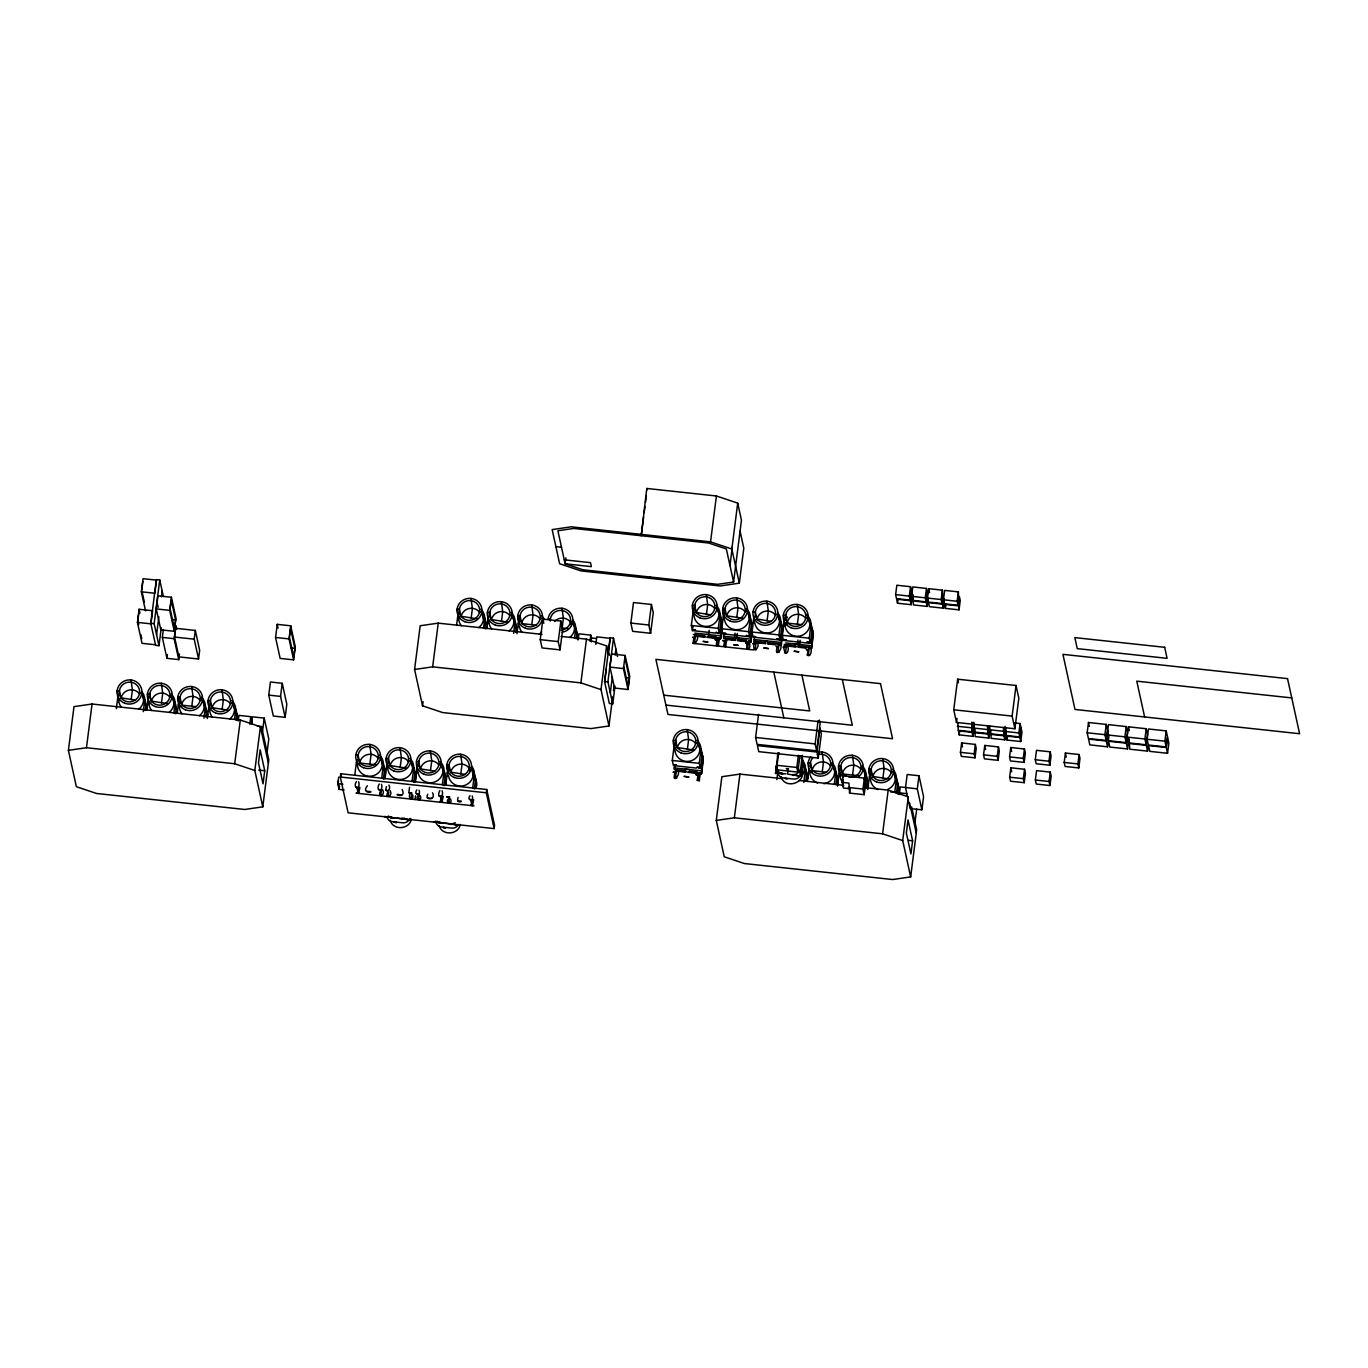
<?xml version="1.0" encoding="UTF-8"?>
<svg xmlns="http://www.w3.org/2000/svg" width="1368" height="1368" viewBox="0 0 1368 1368"><rect width="100%" height="100%" fill="white"/><g stroke="black" fill="none" stroke-linecap="round" stroke-linejoin="round"><path stroke-width="1.5" d="M135.5 700.159L121.171 697.868A10.192 9.884 -12.4 0 1 130.524 689.831L133.175 689.968A10.192 9.884 -12.4 0 1 139.639 694.106M167.717 703.648L151.489 701.134A10.192 9.884 -12.4 0 1 160.843 693.097L163.493 693.251A10.192 9.884 -12.4 0 1 169.957 697.389M181.636 707L181.807 704.417A10.192 9.884 -12.4 0 1 191.161 696.38L193.811 696.517A10.192 9.884 -12.4 0 1 200.275 700.655M228.371 710.197L212.125 707.701A10.192 9.884 -12.4 0 1 221.479 699.664L224.13 699.8A10.192 9.884 -12.4 0 1 230.611 703.939M359.681 764.9L359.852 762.318A10.192 9.884 -12.4 0 1 369.206 754.281L371.857 754.418A10.192 9.884 -12.4 0 1 378.32 758.556M406.416 768.098L390.171 765.584A10.192 9.884 -12.4 0 1 399.524 757.564L402.175 757.701A10.192 9.884 -12.4 0 1 408.656 761.839M434.836 771.176L420.506 768.867A10.192 9.884 -12.4 0 1 429.843 760.83L432.493 760.967A10.192 9.884 -12.4 0 1 438.974 765.122M477.398 618.815L461.17 616.318A10.192 9.884 -12.4 0 1 470.524 608.281L473.174 608.418A10.192 9.884 -12.4 0 1 479.638 612.556M465.154 774.442L450.824 772.15A10.192 9.884 -12.4 0 1 460.178 764.114L462.829 764.25A10.192 9.884 -12.4 0 1 469.292 768.389M507.716 622.098L491.488 619.584A10.192 9.884 -12.4 0 1 500.842 611.564L503.492 611.701A10.192 9.884 -12.4 0 1 509.956 615.839M550.261 621.021L550.449 618.439A10.192 9.884 -12.4 0 1 559.803 610.402L562.453 610.538A10.192 9.884 -12.4 0 1 570.593 619.516L570.422 622.098A10.192 9.884 -12.4 0 1 561.068 630.135M693.61 750.023L677.382 747.509A10.192 9.884 -12.4 0 1 686.736 739.472L689.386 739.626A10.192 9.884 -12.4 0 1 695.85 743.764M710.779 614.831L696.449 612.522A10.192 9.884 -12.4 0 1 705.785 604.485L708.453 604.639A10.192 9.884 -12.4 0 1 714.917 608.777M742.995 618.302L726.767 615.805A10.192 9.884 -12.4 0 1 736.121 607.768L738.771 607.905A10.192 9.884 -12.4 0 1 745.235 612.043M771.415 621.38L757.085 619.071A10.192 9.884 -12.4 0 1 766.439 611.051L769.09 611.188A10.192 9.884 -12.4 0 1 775.553 615.326M787.233 624.937L787.404 622.354A10.192 9.884 -12.4 0 1 796.757 614.317L799.408 614.454A10.192 9.884 -12.4 0 1 805.872 618.61M812.062 772.51L812.25 769.945A10.192 9.884 -12.4 0 1 821.604 761.908L824.254 762.044A10.192 9.884 -12.4 0 1 830.718 766.183M842.397 775.793L842.568 773.211A10.192 9.884 -12.4 0 1 851.922 765.174L854.572 765.328A10.192 9.884 -12.4 0 1 861.036 769.466M889.132 778.99L872.887 776.494A10.192 9.884 -12.4 0 1 882.24 768.457L884.891 768.594A10.192 9.884 -12.4 0 1 891.372 772.732M257.287 726.083L261.51 726.545L268.795 759.873L262.776 806.846L244.718 809.48L96.478 793.457L76.369 786.703L68.4 750.348L73.992 706.64L92.066 704.024L240.306 720.047L260.416 726.784L268.385 763.156M68.4 750.348L86.458 747.732L92.066 704.024M116.331 708.709L117.682 698.227A13.03 12.62 -12.4 0 1 118.537 695.029M137.433 622.389L139.108 609.273L152.583 610.726L150.907 623.842L137.433 622.389L142.016 643.319L155.49 644.773M141.349 591.797L143.024 578.681L156.516 580.135L154.823 593.25L141.349 591.797L145.521 610.829M138.955 612.009L137.826 620.747L138.698 624.714M141.759 590.155L142.87 581.417M131.003 679.964L132.405 689.934L131.157 699.698M161.27 627.809L158.979 645.696L155.61 645.32L150.788 623.295L156.38 579.587L159.748 579.946L163.373 596.482M158.979 645.696L154.156 623.654L159.748 579.946M156.243 608.914L157.918 595.798L171.393 597.252L175.976 618.182L174.3 631.298L160.826 629.844L156.243 608.914L169.718 610.367L174.3 631.298M143.281 711.616L144.632 701.151A13.03 12.62 -12.4 0 0 141.981 691.849M145.213 710.488L145.76 706.298A13.03 12.62 -12.4 0 0 144.067 698.347M146.923 709.889L148 701.51A13.03 12.62 -12.4 0 1 148.325 699.886M156.568 634.666L158.859 616.797M161.407 596.927L162.176 590.959M179.447 653.99L178.729 659.615L166.93 658.333L162.347 637.403L163.322 629.913M169.718 610.367L171.393 597.252M161.321 683.231L162.724 693.2L161.475 702.964M166.93 658.333L167.426 654.588M175.583 619.824L174.454 628.562L170.111 608.726L171.239 599.988L175.583 619.824L171.838 619.413M178.729 659.615L174.146 638.685L175.822 625.569L176.66 629.383M174.54 637.043L175.668 628.305L195.316 630.426L199.66 650.262L198.548 659L178.883 656.879L174.54 637.043L194.205 639.164L198.548 659M173.873 712.796L174.95 704.417A13.03 12.62 -12.4 0 0 171.171 693.918M175.549 713.754L176.079 709.564A13.03 12.62 -12.4 0 0 174.386 701.63M177.242 713.173L178.319 704.794A13.03 12.62 -12.4 0 1 178.644 703.152M194.205 639.164L195.316 630.426M191.64 686.514L193.042 696.483L191.794 706.247M203.935 718.166L205.268 707.701A13.03 12.62 -12.4 0 0 201.489 697.184M205.867 717.037L206.397 712.848A13.03 12.62 -12.4 0 0 204.704 704.913M207.303 718.542L208.637 708.06A13.03 12.62 -12.4 0 1 209.492 704.862M221.975 689.797L223.36 699.766L222.112 709.53M234.526 719.363L235.587 710.984A13.03 12.62 -12.4 0 0 231.825 700.467M236.185 720.32L236.715 716.131A13.03 12.62 -12.4 0 0 235.039 708.179M238.22 721.004L238.938 715.379L250.737 716.661L252.396 724.27M262.776 806.846L254.824 770.492L234.697 763.754L240.306 720.047M249.78 724.151L250.737 716.661M251.456 724.339L252.413 716.832L264.212 718.115L268.795 739.045L267.119 752.161M254.824 770.492L260.416 726.784M261.083 729.811L261.51 726.545M262.536 731.23L264.212 718.115M275.567 637.471L277.242 624.355L290.717 625.809L295.3 646.739L293.624 659.855L280.149 658.401L275.567 637.471L289.041 638.924L293.624 659.855M268.761 695.115L270.437 681.999L282.236 683.282L286.818 704.212L285.142 717.328L273.344 716.045L268.761 695.115L280.543 696.398L285.142 717.328M264.742 770.731L263.049 783.847L258.466 762.916L260.142 749.801L264.742 770.731L258.74 770.081M280.543 696.398L282.236 683.282M289.041 638.924L290.717 625.809M294.907 648.381L293.778 657.119L289.435 637.283L290.563 628.545L294.907 648.381L291.162 647.97M344.137 789.917L339.076 789.37L337.845 783.71L338.683 777.161M338.341 781.675L338.477 780.581M340.29 777.007L340.717 773.741L486.717 789.507L494.549 825.331L494.139 828.598L348.139 812.814L340.29 777.007L486.29 792.79L494.139 828.598M339.076 789.37L339.503 786.087M354.757 775.246L356.364 762.694A13.03 12.62 -12.4 0 1 357.219 759.479M358.655 781.778C361.015 790.003 352.123 789.011 356.398 781.538M359.887 787.37C357.219 801.665 358.57 786.344 355.714 787.045M356.911 792.705L357.988 792.551L358.69 786.976M369.685 744.414L371.087 754.384L369.839 764.148M366.658 791.337C379.124 791.303 359.75 795.372 367.376 785.762M381.467 784.24C383.844 792.465 374.935 791.491 379.227 784.001M381.706 778.17L383.314 765.601A13.03 12.62 -12.4 0 0 379.534 755.085M382.698 789.832C385.656 796.005 377.277 798.279 380.219 791.456M379.859 795.047L380.8 795.013L381.518 789.439M383.365 779.127L384.442 770.748A13.03 12.62 -12.4 0 0 382.749 762.814M384.767 778.871L385.314 774.698A13.03 12.62 -12.4 0 0 383.621 766.747M385.075 778.529L386.682 765.96A13.03 12.62 -12.4 0 1 387.537 762.763M388.974 785.044C391.932 791.217 383.553 793.491 386.494 786.668M390.205 790.653C393.163 796.809 384.784 799.083 387.708 792.26M387.264 795.902L388.307 795.817L388.786 792.106M400.02 747.697L401.405 757.65L400.157 767.414M612.693 696.842L608.965 725.981L590.89 728.597L442.651 712.574L422.541 705.82L414.572 669.465L420.181 625.757L438.239 623.141L542.019 634.359M401.474 795.099C389.23 792.14 406.997 800.827 402.192 789.524M408.947 792.722L411.05 793.149L408.827 792.841L409.545 787.267M412.024 781.436L413.632 768.884A13.03 12.62 -12.4 0 0 409.87 758.368M412.777 794.979C414.025 802.281 406.399 798.194 410.776 792.876M422.541 705.82L423.071 701.664M410.058 798.45L411.118 798.296L411.836 792.722M413.7 782.393L414.761 774.031A13.03 12.62 -12.4 0 0 413.837 767.551M415.085 782.154L415.633 777.964A13.03 12.62 -12.4 0 0 413.94 770.03M415.393 781.812L417.001 769.244A13.03 12.62 -12.4 0 1 417.873 766.046M415.051 799.528L415.53 795.8M419.053 790.191C421.652 795.868 412.931 794.825 416.812 789.952M414.572 669.465L432.647 666.849L438.239 623.141M420.284 795.783C422.866 801.46 414.162 800.434 418.044 795.543M417.685 799.134L418.625 799.1L419.343 793.525M430.339 750.964L431.741 760.933L430.493 770.697M432.51 792.807C436.7 800.16 423.994 800.913 427.774 794.175M456.604 625.056L457.681 616.694A13.03 12.62 -12.4 0 1 458.536 613.48M442.12 790.789C444.48 799.032 435.571 798.04 439.863 790.55M442.343 784.719L443.967 772.15A13.03 12.62 -12.4 0 0 440.188 761.634M443.335 796.398L441.847 802.144L440.376 801.716L441.094 796.142L439.162 796.125M440.376 801.716L441.436 801.562L442.155 795.988M444.019 785.677L445.079 777.298A13.03 12.62 -12.4 0 0 444.155 770.834M445.421 785.437L445.951 781.248A13.03 12.62 -12.4 0 0 444.258 773.313M445.711 785.078L447.336 772.527A13.03 12.62 -12.4 0 1 448.191 769.312M471.002 598.414L472.405 608.384L471.156 618.148M450.602 799.066C453.201 804.743 444.48 803.7 448.362 798.809M447.883 802.537L448.943 802.383L449.662 796.809M460.657 754.247L462.059 764.216L460.811 773.98M457.664 801.032C467.035 800.229 455.099 805.171 458.109 797.459M483.554 627.98L484.631 619.601A13.03 12.62 -12.4 0 0 480.852 609.085M485.23 628.938L484.631 619.601L483.502 619.482L481.827 611.77L479.501 611.513M486.923 628.339L488 619.961A13.03 12.62 -12.4 0 1 488.855 616.763M472.199 795.937C474.781 801.614 466.078 800.571 469.959 795.68M472.678 788.002L474.286 775.434A13.03 12.62 -12.4 0 0 471.635 766.131M473.67 799.664C471.002 813.96 472.353 798.621 469.498 799.339M470.729 804.931L471.772 804.846L472.473 799.271M474.337 788.96L475.414 780.581L474.286 775.434L473.157 775.314L471.464 767.602L469.156 767.345L469.994 771.21M475.739 788.703L476.269 784.531A13.03 12.62 -12.4 0 0 473.636 775.229M501.321 601.698L502.723 611.65L501.475 621.414M486.29 792.79L486.717 789.507M513.616 633.35L514.949 622.885A13.03 12.62 -12.4 0 0 511.17 612.368M515.548 632.204L516.078 628.032A13.03 12.62 -12.4 0 0 515.155 621.551M516.984 633.709L518.318 623.244A13.03 12.62 -12.4 0 1 519.926 618.541M531.656 604.964L533.041 614.933L531.793 624.697M540.257 639.66L542.891 619.123L560.863 621.072L562.676 629.331L560.042 649.868L542.07 647.936L540.257 639.66L558.229 641.609L560.042 649.868M565.89 557.836L565.138 563.804L582.888 569.755L717.636 584.324L733.59 582.016L741.456 520.199L737.711 503.116L716.422 495.986L646.79 488.461L641.216 535.726L643.627 516.95M561.974 608.247L563.377 618.216L562.128 627.98M558.229 641.609L560.863 621.072M574.526 637.813L575.603 629.434A13.03 12.62 -12.4 0 0 572.953 620.131M576.184 638.77L576.715 634.581A13.03 12.62 -12.4 0 0 575.039 626.647M578.219 639.454L578.938 633.829L590.737 635.111L591.574 638.924M608.965 725.981L600.997 689.609L580.887 682.871L586.479 639.164L561.068 636.411M590.121 641.336L590.737 635.111M595.815 644.362L596.773 636.872L610.248 638.326L608.572 651.442L609.41 655.238M600.997 689.609L606.605 645.918L586.479 639.164M615.019 686.001L612.727 703.887L609.359 703.511L604.536 681.486L610.128 637.779L613.497 638.138L617.515 656.503M604.656 682.034L606.332 668.918M612.727 703.887L607.905 681.845L613.497 638.138M609.974 667.105L611.65 653.99L625.125 655.443L629.725 676.373L628.032 689.489L614.557 688.036L609.974 667.105L623.449 668.559L628.032 689.489M610.316 692.858L612.351 676.972M615.138 655.118L615.908 649.15M613.497 690.601L614.027 686.428M623.449 668.559L625.125 655.443M644.157 512.778L644.961 506.519M645.491 502.347L646.294 496.088M630.853 623.073L633.487 602.536L651.442 604.468L653.254 612.727L650.621 633.281L632.649 631.332L630.853 623.073L648.808 625.005L650.621 633.281M624.971 658.179L629.314 678.015L628.203 686.753L623.859 666.917M648.808 625.005L651.442 604.468M696.398 768.081L673.415 765.601L672.286 760.454L673.894 747.886A13.03 12.62 -12.4 0 1 674.749 744.688M715.447 633.093L692.464 630.614L691.336 625.467L692.96 612.898A13.03 12.62 -12.4 0 1 693.815 609.701M674.817 765.345L674.27 769.534L685.847 770.8M692.464 630.614L693.012 626.424M675.518 770.355C684.308 770.577 670.611 787.25 675.159 772.321M674.475 777.828L675.501 777.742L676.459 770.321M694.585 635.368C703.34 635.59 689.677 652.262 694.226 637.334C690.874 636.428 693.679 638.548 694.346 637.403M693.508 642.909L694.568 642.755L695.525 635.333M710.539 541.865L571.277 526.817L552.159 529.587L559.632 563.753L580.938 570.884L720.184 585.949L739.318 583.161L731.846 549.013L710.539 541.865L716.422 495.986M687.215 729.606L688.617 739.575L687.369 749.339M706.281 594.618L707.683 604.588L706.435 614.352M709.24 630.374L708.692 634.598L694.841 633.11M698.501 772.783L700.416 773.108L699.219 780.769L697.27 780.359L698.21 772.937M698.107 767.465L700.365 768.508L699.236 763.361L700.844 750.793A13.03 12.62 -12.4 0 0 697.064 740.276M697.287 780.29L698.33 780.205L699.287 772.783M700.365 768.508L701.972 755.94L698.039 742.961L695.714 742.721M717.79 637.762L719.517 638.189L718.285 645.781L716.319 645.371L717.277 637.95M717.362 633.298L719.414 633.521L718.303 628.374L719.91 615.805A13.03 12.62 -12.4 0 0 716.131 605.289M716.353 645.303L717.396 645.217L718.337 637.796M688.053 772.373L701.528 773.826L702.844 759.89A13.03 12.62 -12.4 0 0 701.151 751.955M701.528 773.826L703.135 761.258A13.03 12.62 -12.4 0 0 701.442 753.323M719.414 633.521L721.039 620.952A13.03 12.62 -12.4 0 0 719.346 613.018M707.119 637.385L720.594 638.839L721.894 624.902A13.03 12.62 -12.4 0 0 720.201 616.968M731.846 549.013L737.711 503.116M720.594 638.839L723.279 616.181A13.03 12.62 -12.4 0 1 724.134 612.967M729.965 565.48L732.342 546.978M723.723 638.104L723.569 633.093L725.792 633.401L724.168 633.452M735.249 639.882L724.801 638.685L726.972 638.924L725.57 646.602L723.826 646.192L724.544 640.617L722.629 640.532L724.664 640.686M723.843 646.124L724.886 646.038L725.844 638.599M736.6 597.901L738.002 607.871L736.754 617.635M739.318 583.161L743.799 548.209L740.054 531.126M735.061 633.162L734.53 637.385L739.011 637.881M736.771 637.642L737.301 633.452M909.635 802.931L916.269 833.232L910.66 876.922L892.603 879.538L744.363 863.533L724.253 856.778L716.285 820.424L721.876 776.716L739.951 774.1L782.308 778.666M748.211 641.524C749.254 638.206 752.007 651.493 746.706 648.723C747.715 637.454 743.474 644.995 747.287 643.063M748.621 631.657L721.671 628.733L722.783 633.88L749.75 636.804L748.621 631.657L750.228 619.088A13.03 12.62 -12.4 0 0 746.449 608.572M746.654 648.654L747.715 648.5L748.655 641.062M749.75 636.804L751.357 624.236L747.407 611.257L745.098 611M737.438 640.669L750.912 642.122L752.212 628.186A13.03 12.62 -12.4 0 0 750.536 620.234M750.912 642.122L753.597 619.447A13.03 12.62 -12.4 0 1 754.452 616.25M754.281 642.481L754.52 636.924M754.144 649.458C751.357 635.145 763.173 644.02 755.324 649.868C752.845 649.578 755.546 648.808 756.401 649.714M755.204 649.304L756.162 641.883M716.285 820.424L734.342 817.808L739.951 774.1M766.918 601.185L768.32 611.137L767.072 620.901M819.364 720.03L820.116 723.484L816.628 750.793L757.102 744.363L755.598 737.472L758.556 714.352M778.033 644.379C786.908 644.773 772.988 661.308 777.383 646.277C773.638 645.645 778.341 647.577 777.622 646.346M778.939 634.923L751.99 632.016L753.118 637.163L780.068 640.07L778.939 634.923L780.547 622.372A13.03 12.62 -12.4 0 0 777.896 613.069M776.99 651.869L778.033 651.784L778.99 644.345M780.068 640.07L781.675 627.519A13.03 12.62 -12.4 0 0 780.752 621.038M781.726 637.745L781.231 645.405L782.53 631.452A13.03 12.62 -12.4 0 0 780.854 623.517M810.301 622.85A13.03 12.62 -12.4 0 1 811.994 630.785L810.386 643.353L783.436 640.446L782.308 635.299L783.915 622.731A13.03 12.62 -12.4 0 1 785.523 618.028M784.48 645.217C789.336 644.054 789.421 653.271 785.369 653.1C779.948 640.857 789.969 646.602 795.902 646.448M784.462 652.741L785.54 652.587L786.48 645.166M776.477 766.473L776.323 765.772A7.25 7.028 -12.4 0 0 776.836 769.38L778.426 771.62A7.25 7.028 -12.4 0 0 782.616 773.553L775.571 773.45L777.999 752.656M775.571 773.45L776.255 768.217M797.236 604.451L798.638 614.42L797.39 624.184M777.674 773.005L777.058 765.328L778.614 753.084M776.836 779.606L777.64 773.313M797.407 644.191L797.954 640.002M800.194 640.207L799.664 644.431L795.167 643.952M787.951 771.022L787.558 774.083L799.835 776.084L792.5 774.613A7.25 7.028 -12.4 0 0 797.065 773.638L799.168 771.791A7.25 7.028 -12.4 0 0 800.588 768.406L800.725 769.09A7.25 7.028 -12.4 0 1 799.835 771.706M808.266 647.714C813.002 645.987 811.429 658.162 807.291 655.204C809.189 645.371 803.597 650.963 807.941 649.629M810.386 643.353L809.257 638.206L810.865 625.638A13.03 12.62 -12.4 0 0 808.231 616.352M807.411 655.084L808.351 655.05L809.309 647.628M812.233 629.639A13.03 12.62 -12.4 0 1 813.156 636.103L811.549 648.671L812.866 634.735A13.03 12.62 -12.4 0 0 811.942 628.271M778.067 769.945L797.835 772.082L796.826 767.465L798.382 755.221M797.835 772.082L799.921 755.769M801.152 758.146L801.306 758.026A7.25 7.028 -12.4 0 1 802.777 763.19L801.545 772.8A7.25 7.028 -12.4 0 1 800.143 776.203L798.023 778.05A7.25 7.028 -12.4 0 1 793.457 779.025L783.573 777.947A7.25 7.028 -12.4 0 1 779.384 776.032L777.811 773.792A7.25 7.028 -12.4 0 1 777.298 772.014M799.835 776.084L802.264 755.29M803.785 782.513L805.393 769.945A13.03 12.62 -12.4 0 0 802.742 760.659M805.718 781.367L806.521 775.092A13.03 12.62 -12.4 0 0 804.829 767.157M807.411 780.786L808.762 770.304A13.03 12.62 -12.4 0 1 809.087 768.679M816.628 750.793L815.123 743.901L818.081 720.799M816.952 752.024L820.03 727.981L821.347 734.035L818.269 758.077L758.761 751.648L757.427 745.594L816.952 752.024L818.269 758.077M822.082 752.041L823.485 762.01L822.236 771.774M834.377 783.693L835.711 773.228A13.03 12.62 -12.4 0 0 831.932 762.711M836.036 784.651L836.84 778.375A13.03 12.62 -12.4 0 0 835.147 770.441M837.472 786.155L839.08 773.587A13.03 12.62 -12.4 0 1 839.405 771.962M842.175 782.376L843.013 775.81L864.354 778.118L865.585 783.761L864.2 794.688L849.596 793.115L848.912 783.094L842.175 782.376L843.423 788.019L850.161 788.755L849.596 793.115M852.401 755.307L853.803 765.276L852.555 775.04M864.2 794.688L862.951 789.045L864.354 778.118M864.422 789.062L866.029 776.494A13.03 12.62 -12.4 0 0 862.25 765.995M866.354 787.934L867.158 781.641A13.03 12.62 -12.4 0 0 865.465 773.707M867.791 789.439L869.398 776.87A13.03 12.62 -12.4 0 1 870.253 773.655M895.63 594.618L896.827 585.23L910.524 586.701L911.413 590.719L910.199 600.125L896.502 598.637L895.63 594.618L909.327 596.106L910.199 600.125M912.165 597.183L911.208 604.69L897.511 603.22L897.989 599.458M882.736 758.59L884.121 768.559L882.873 778.324M909.327 596.106L910.524 586.701M911.208 604.69L910.318 600.672L911.533 591.284L912.405 595.302M911.567 596.345L912.764 586.94L926.478 588.428L927.35 592.447L926.153 601.852L912.456 600.364L911.567 596.345L925.264 597.816L926.153 601.852M910.66 876.922L902.709 840.568L882.582 833.813L888.191 790.123L864.884 787.592M912.456 600.364L913.174 594.721M928.12 598.893L927.145 606.417L913.448 604.93L913.055 597.149M894.74 792.346L896.348 779.777A13.03 12.62 -12.4 0 0 892.586 769.261M896.416 793.303L897.476 784.924A13.03 12.62 -12.4 0 0 895.801 776.99M897.801 793.064L898.349 788.874A13.03 12.62 -12.4 0 0 896.656 780.923M898.109 794.432L898.639 790.242A13.03 12.62 -12.4 0 0 898.28 785.335M899.34 794.398L900.298 786.908L917.295 788.857L921.878 809.805L910.096 808.522L905.513 787.592L907.189 774.476L918.988 775.759L923.571 796.689L921.878 809.805M925.264 597.816L926.478 588.428M927.145 606.417L926.273 602.399L927.47 592.994M942.415 590.155L941.218 599.543L942.09 603.562L928.393 602.091L927.521 598.072L928.718 588.668L942.415 590.155L943.099 608.144L929.402 606.657L928.513 602.638L942.21 604.126M902.709 840.568L908.301 796.86L888.191 790.123M917.295 788.857L918.988 775.759M912.61 840.807L910.934 853.923L906.351 832.992L908.027 819.877L912.61 840.807L908.626 840.38M915.004 822.236L916.68 809.121M958.37 591.882L957.155 601.27L958.045 605.289L944.347 603.818L943.458 599.783L944.672 590.395L958.37 591.882L959.053 609.871L945.339 608.384L944.467 604.365L958.164 605.836M943.099 608.144L944.296 598.739M916.201 832.941L916.628 829.675L911.669 807M945.339 608.384L945.818 604.622M959.053 609.871L960.25 600.466L959.361 596.448M953.735 709.787L957.651 679.195L1016.048 685.505L1018.818 698.176L1014.902 728.768L956.506 722.458L953.735 709.787L1012.132 716.097L1014.902 728.768M956.506 722.458L957.036 718.388M971.776 722.133L971.93 731.794L958.233 730.307L957.822 722.526M973.246 722.937L974.136 726.972L972.922 736.36L959.225 734.872L959.703 731.128M960.439 752.332L961.636 742.927L975.333 744.414L976.222 748.433L975.008 757.838L961.311 756.35L960.439 752.332L974.136 753.819L975.008 757.838M972.922 736.36L972.05 732.342L973.127 722.389M987.474 725.724L987.867 733.505L974.17 732.034L974.016 722.372M974.17 732.034L974.649 728.272M989.834 730.563L988.876 738.087L975.179 736.6L974.768 728.819M974.136 753.819L975.333 744.414M983.541 754.828L984.755 745.44L998.452 746.911L999.324 750.929L998.127 760.334L984.43 758.847L983.541 754.828L997.238 756.316L998.127 760.334M988.876 738.087L987.987 734.069L988.842 725.998M1004.779 727.725L1003.821 735.232L990.124 733.761L989.714 725.981M1006.027 730.409L1004.813 739.814L991.116 738.327L990.723 730.546M997.238 756.316L998.452 746.911M1003.821 735.232L1003.428 727.451M1004.813 739.814L1003.941 735.779L1005.138 726.391M1014.218 722.903L1020.083 723.535L1020.973 727.571L1019.759 736.959L1006.061 735.471L1005.668 727.691M1020.767 741.524L1019.895 737.506L1021.092 728.118L1021.964 732.136L1020.767 741.524L1007.07 740.054L1007.549 736.292M1012.132 716.097L1016.048 685.505M1009.567 756.914L1010.764 747.509L1024.461 748.997L1025.35 753.016L1024.153 762.404L1010.439 760.933L1009.567 756.914L1023.264 758.385L1024.153 762.404M1009.635 777.195L1010.849 767.79L1024.546 769.278L1025.419 773.296L1024.222 782.684L1010.525 781.214L1009.635 777.195L1023.332 778.666L1024.222 782.684M1019.759 736.959L1018.886 732.94L1020.083 723.535M1023.264 758.385L1024.461 748.997M1023.332 778.666L1024.546 769.278M1035.285 759.736L1036.499 750.348L1050.197 751.819L1051.069 755.854L1049.872 765.242L1036.175 763.754L1035.285 759.736L1048.982 761.224L1049.872 765.242M1035.371 780.016L1036.568 770.629L1050.265 772.099L1051.154 776.135L1049.94 785.523L1036.243 784.035L1035.371 780.016L1049.068 781.504L1049.94 785.523M1048.982 761.224L1050.197 751.819M1049.068 781.504L1050.265 772.099M1064.201 762.438L1065.415 753.05L1079.113 754.52L1079.985 758.539L1078.788 767.944L1065.091 766.456L1064.201 762.438L1077.899 763.925L1078.788 767.944M1077.899 763.925L1079.113 754.52M1106.233 724.407L1104.917 734.684L1106.182 740.464L1088.432 738.549L1087.167 732.769L1088.483 722.492L1106.233 724.407L1107.499 730.204L1106.302 741.011L1107.567 746.808L1089.834 744.876L1088.569 739.096L1106.302 741.011M1107.157 734.924L1108.473 724.647L1126.223 726.579L1127.488 732.359L1126.172 742.619L1108.422 740.704L1107.157 734.924L1124.906 736.839L1126.172 742.619M1107.567 746.808L1108.884 736.531L1107.618 730.751M1124.906 736.839L1126.223 726.579M1126.292 743.183L1108.542 741.268L1109.824 747.048L1127.557 748.963L1126.292 743.183L1128.463 726.818L1146.213 728.734L1147.478 734.513L1146.281 745.338L1147.547 751.117L1129.814 749.202L1129.062 739.318M1127.557 748.963L1128.874 738.686M1144.896 739.011L1127.146 737.078L1128.412 742.875L1146.162 744.79L1144.896 739.011L1146.213 728.734M1147.136 739.25L1148.453 728.973L1166.203 730.888L1167.468 736.685L1166.152 746.945L1148.402 745.03L1147.136 739.25L1164.886 741.165L1166.152 746.945M1147.547 751.117L1148.333 744.962M1164.886 741.165L1166.203 730.888M1166.271 747.492L1167.588 737.232L1168.853 743.012L1167.537 753.289L1149.804 751.374L1148.521 745.577L1166.271 747.492L1167.537 753.289M378.508 789.575L380.766 789.815M386.015 790.379L388.255 790.619M416.334 793.662L418.574 793.902M427.312 797.886L431.792 798.382M685.146 769.107L689.626 769.586M764.849 640.669L780.564 642.361M411.323 819.158C409.545 829.641 392.992 830.752 390.205 820.338M460.298 824.459C458.519 834.925 441.949 836.036 439.162 825.639M755.837 636.838L753.905 636.376L754.76 636.787M719.021 638.36L720.474 638.292M717.516 632.768L716.08 632.29L716.935 632.7M749.066 641.643L750.793 641.575M699.698 773.347L701.408 773.279M695.645 635.881L704.93 636.616M779.11 644.892L781.111 644.841M676.579 770.868L685.881 771.603M555.904 546.67L561.513 547.268M927.521 598.072L941.218 599.543M943.458 599.783L957.155 601.27M564.266 559.82L590.48 562.658L591.352 566.643L565.138 563.804L557.887 530.75L573.825 528.441L708.59 543.01L726.34 548.961L733.59 582.016M910.318 600.672L896.621 599.184L897.511 603.22M912.576 600.911L926.273 602.399M714.78 607.734L717.089 607.973L721.039 620.952M753.033 611.855L755.341 612.112L757.034 619.824M775.417 614.283L777.742 614.523L781.675 627.519M805.735 617.549L808.061 617.806L811.994 630.785M692.96 612.898L694.072 613.018A12.466 12.073 -12.4 0 0 708.145 626.305A12.466 12.073 -12.4 0 0 717.892 609.495M754.726 619.567L753.597 619.447L754.349 622.885M801.751 624.663L787.352 623.107L785.659 615.395L783.351 615.138L784.616 620.918M691.336 625.467L718.303 628.374M782.308 635.299L809.257 638.206M706.452 634.359L719.927 635.812M723.296 636.171L750.245 639.095M753.614 639.454L767.089 640.908M785.813 642.926L810.882 645.645M1291.751 697.919L1136.774 681.161L1144.623 716.969M509.819 614.796L512.145 615.036L516.078 628.032M517.754 615.651L520.079 615.908L521.755 623.62L536.153 625.176M540.138 618.079L542.463 618.319L543.301 622.183M550.398 619.174L548.072 618.934A12.466 12.073 -12.4 0 1 560.88 608.179A12.466 12.073 -12.4 0 1 572.867 619.499A12.466 12.073 -12.4 0 1 562.145 632.221M693.337 634.547L704.913 635.795M708.709 636.223L716.319 637.043M720.286 637.471L718.405 638.069M723.655 637.83L735.232 639.078M737.13 639.284L746.637 640.309M750.604 640.737L748.724 641.353M753.973 641.113L765.55 642.361M767.448 642.567L780.923 644.02M795.868 645.628L784.291 644.379L784.599 645.764M797.766 645.833L811.258 647.303M706.982 636.838L715.225 637.727M737.318 640.104L745.543 640.994M765.584 643.165L755.717 642.327M767.636 643.387L775.861 644.277M797.954 646.671L806.179 647.56M811.429 648.124L809.138 648.141M695.56 636.137L705.187 637.18M725.878 639.42L735.505 640.463M756.196 642.686L765.823 643.729M767.756 643.935L775.451 644.773M786.532 645.97L796.142 647.013M798.074 647.218L805.769 648.056M461.324 625.706A12.466 12.073 -12.4 0 1 458.81 616.814L457.681 616.694L458.434 620.114M519.447 623.363L518.318 623.244L519.071 626.681M561.564 627.912L568.37 628.647M692.687 643.353L753.323 649.92M596.465 638.48L590.583 637.847L591.438 641.814M150.788 623.295L154.156 623.654M625.569 677.605L629.314 678.015M1087.167 732.769L1104.917 734.684M604.536 681.486L607.905 681.845M162.347 637.403L174.146 638.685M432.647 666.849L580.887 682.871M1128.532 743.423L1146.281 745.338M957.344 726.288L971.041 727.759M973.298 728.015L986.995 729.486M989.235 729.725L1002.932 731.213M1005.189 731.452L1018.886 732.94M663.736 695.166L809.736 710.95L801.887 675.142M972.05 732.342L958.352 730.854L959.225 734.872M974.29 732.581L987.987 734.069M990.244 734.308L1003.941 735.779M1019.895 737.506L1006.181 736.035L1007.07 740.054M665.908 705.084L852.332 725.245L842.329 679.52M755.598 737.472L815.123 743.901M673.894 747.886L675.023 748.005A12.466 12.073 -12.4 0 0 689.079 761.292A12.466 12.073 -12.4 0 0 698.843 744.483M830.581 765.139L832.907 765.396L836.84 778.375M860.899 768.423L863.225 768.662L867.158 781.641M891.218 771.689L893.543 771.945L897.476 784.924M139.502 693.063L141.81 693.319L145.76 706.298M169.82 696.346L172.146 696.586L176.079 709.564M200.138 699.612L202.464 699.869L206.397 712.848M230.457 702.895L232.782 703.152L236.715 716.131M777.058 765.328L796.826 767.465M808.762 770.304L809.89 770.441A12.466 12.073 -12.4 0 0 817.551 783.026M826.58 772.236L812.199 770.68L810.506 762.968L808.197 762.728L809.035 766.576M839.08 773.587L840.209 773.707A12.466 12.073 -12.4 0 0 842.739 782.599M858.796 775.724L842.517 773.963L840.824 766.251L838.516 765.995L840.209 773.707M869.398 776.87L870.527 776.99A12.466 12.073 -12.4 0 0 878.188 789.592M148 701.51L149.129 701.63A12.466 12.073 -12.4 0 0 151.643 710.522M178.319 704.794L179.447 704.913A12.466 12.073 -12.4 0 0 181.978 713.805M196.154 706.709L181.756 705.153L180.063 697.441L177.755 697.201L179.447 704.913M208.637 708.06L209.766 708.179A12.466 12.073 -12.4 0 0 212.297 717.071M672.286 760.454L699.236 763.361M775.434 772.766L785.916 773.895M799.237 780.512L843.714 785.317M673.911 767.893L700.861 770.8M848.348 787.472L862.951 789.045M890.602 791.901L906.693 793.628M689.66 771.21L697.252 772.031M701.22 772.458L699.339 773.057M687.933 771.826L696.158 772.715M676.493 771.125L686.12 772.168M355.8 755.102L358.108 755.341L359.801 763.053L376.08 764.815M378.184 757.513L380.509 757.769L384.442 770.748M408.502 760.796L410.827 761.035L414.761 774.031M416.436 761.651L418.762 761.908L420.455 769.62M438.837 764.079L441.146 764.319L445.079 777.298M356.364 762.694L357.493 762.814A12.466 12.073 -12.4 0 0 371.549 776.101A12.466 12.073 -12.4 0 0 381.313 759.291M386.682 765.96L387.811 766.08A12.466 12.073 -12.4 0 0 401.867 779.384A12.466 12.073 -12.4 0 0 411.631 762.574M448.447 772.646L447.336 772.527L448.088 775.947M86.458 747.732L234.697 763.754M734.342 817.808L882.582 833.813M337.845 783.71L342.889 784.257M356.09 793.149L474.012 805.889M444.001 822.955L433.519 821.826L440.701 822.613A7.25 7.028 -12.4 0 1 437.23 821.279M445.643 823.143L457.921 825.143L450.585 823.673A7.25 7.028 -12.4 0 0 455.151 822.698M391.744 817.312L384.545 816.542L408.964 819.842L401.628 818.389A7.25 7.028 -12.4 0 0 404.449 818.149M808.351 655.05L809.531 655.443M785.54 652.587L786.72 652.981M778.033 651.784L779.213 652.177M747.715 648.5L748.894 648.894M724.886 646.038L726.066 646.431M717.396 645.217L718.576 645.628M694.568 642.755L695.748 643.148M698.33 780.205L699.51 780.615M675.501 777.742L676.698 778.135M471.772 804.846L472.952 805.239M448.943 802.383L450.123 802.777M441.436 801.562L442.634 801.973M411.118 798.296L412.298 798.69M418.625 799.1L419.805 799.493M388.307 795.817L389.487 796.227M380.8 795.013L381.98 795.406M357.988 792.551L359.168 792.944M386.922 817.551L388.512 819.808A7.25 7.028 -12.4 0 0 392.702 821.723L402.585 822.784A7.25 7.028 -12.4 0 0 407.151 821.809L409.254 819.962A7.25 7.028 -12.4 0 0 410.195 818.355M1128.463 726.818L1129.318 730.666M1088.483 722.492L1089.338 726.357M1065.415 753.05L1066.288 757.068M1010.764 747.509L1011.653 751.528M1010.849 767.79L1011.721 771.808M984.755 745.44L985.627 749.459M957.651 679.195L958.438 682.82M928.718 588.668L929.607 592.686M961.636 742.927L962.508 746.962M898.349 788.874L898.639 790.242M872.835 777.229L871.159 769.517L868.834 769.278L870.527 776.99M812.866 634.735L813.156 636.103M842.825 779.23L843.44 782.086M812.062 641.011L812.353 642.396M842.671 780.324L843.304 783.18M842.38 781.556L843.492 786.651M784.668 626.168L783.915 622.731L785.044 622.85A12.466 12.073 -12.4 0 0 799.1 636.137A12.466 12.073 -12.4 0 0 808.864 619.328M806.521 775.092L802.571 762.113A12.466 12.073 -12.4 0 0 801.699 755.923M773.809 672.115L783.83 717.841M751.408 634.461L751.716 635.829M777.708 756.846L777.554 756.162A7.25 7.028 -12.4 0 1 778.973 752.776M726.716 616.54L725.023 608.828L722.714 608.589L724.031 619.601M721.09 631.178L721.398 632.563M696.398 613.274L694.705 605.562L692.379 605.306L694.072 613.018M646.79 488.461L647.098 489.829M702.844 759.89L703.135 761.258M702.023 766.165L702.331 767.551M650.262 577.039L650.569 578.408M677.331 748.262L675.638 740.55L673.33 740.293L675.023 748.005M606.605 645.918L608.367 653.99M576.715 634.581L572.782 621.602L570.473 621.346L571.311 625.21M542.891 619.123L543.797 623.261M518.181 617.584L519.019 621.431M491.437 620.337L489.744 612.625L487.435 612.368L488.752 623.398M461.119 617.053L459.426 609.341L457.117 609.102L458.81 616.814M476.269 784.531L476.577 785.899A13.03 12.62 -12.4 0 0 475.654 779.435M450.773 772.886L449.08 765.174L446.772 764.934L448.037 770.714M416.864 763.583L417.753 772.681M390.119 766.337L388.444 758.624L386.118 758.368L387.811 766.08M340.717 773.741L341.487 777.229M338.05 782.906L339.161 788.002M277.242 624.355L278.08 628.151M212.074 708.436L210.398 700.724L208.073 700.467L209.766 708.179M157.354 603.63L158.158 607.306M142.186 592.139L144.358 602.057M139.108 609.273L139.946 613.086M140.87 634.632L141.742 638.599M151.438 701.887L149.745 694.174L147.436 693.918L148.274 697.783M121.119 698.603L119.426 690.891L117.118 690.635L118.383 696.432M118.435 701.664L117.682 698.227L118.794 698.347A12.466 12.073 -12.4 0 0 121.325 707.239M801.87 769.928C806.71 782.958 784.736 789.986 781.077 776.579M201.626 698.689A12.466 12.073 -12.4 0 1 199.437 715.686M205.884 710.231A13.03 12.62 -12.4 0 1 207.543 714.865M205.576 708.846A13.03 12.62 -12.4 0 1 207.269 716.798M233.586 704.674A12.466 12.073 -12.4 0 1 229.756 718.969M236.202 713.515A13.03 12.62 -12.4 0 1 237.861 718.149M235.894 712.13A13.03 12.62 -12.4 0 1 237.587 720.064M142.614 694.841A12.466 12.073 -12.4 0 1 138.801 709.137M146 705.153A13.03 12.62 -12.4 0 1 147.026 709.958M144.273 702.314A13.03 12.62 -12.4 0 1 145.23 703.682M143.982 700.946A13.03 12.62 -12.4 0 1 146.615 710.231M171.291 695.406A12.466 12.073 -12.4 0 1 169.119 712.403M175.549 706.948A13.03 12.62 -12.4 0 1 177.344 713.241M176.01 707.051A13.03 12.62 -12.4 0 1 176.934 713.515M174.3 704.212A13.03 12.62 -12.4 0 1 175.258 705.58M541.506 615.634A13.03 12.62 -12.4 0 1 544.344 619.687M521.806 622.867A10.192 9.884 -12.4 0 1 531.16 614.831L533.811 614.967A10.192 9.884 -12.4 0 1 540.292 619.123M541.728 631.862A12.466 12.073 -12.4 0 1 539.437 634.136M521.977 632.255A12.466 12.073 -12.4 0 1 519.464 626.527M554.485 621.534A10.192 9.884 -12.4 0 1 561.479 618.114L564.129 618.25A10.192 9.884 -12.4 0 1 570.61 622.389M573.585 623.124A12.466 12.073 -12.4 0 1 569.772 637.42M576.971 633.435A13.03 12.62 -12.4 0 1 577.894 639.899L577.587 638.531A13.03 12.62 -12.4 0 0 574.936 629.229M575.244 630.614A13.03 12.62 -12.4 0 1 576.202 631.965M483.109 615.446A13.03 12.62 -12.4 0 1 485.76 624.749M482.63 613.291A12.466 12.073 -12.4 0 1 478.8 627.587M485.23 622.132A13.03 12.62 -12.4 0 1 486.563 625.159M484.939 620.747A13.03 12.62 -12.4 0 1 486.615 628.699M513.428 618.729A13.03 12.62 -12.4 0 1 514.385 620.08M512.949 616.575A12.466 12.073 -12.4 0 1 509.118 630.87M491.659 628.972A12.466 12.073 -12.4 0 1 489.146 623.244M514.607 624.047A13.03 12.62 -12.4 0 1 516.882 628.425M515.257 624.03A13.03 12.62 -12.4 0 1 516.95 631.965M848.844 777.058A10.192 9.884 -12.4 0 0 860.848 769.158L861.036 766.576A10.192 9.884 -12.4 0 0 852.88 757.615L850.229 757.462A10.192 9.884 -12.4 0 0 840.892 765.499L840.704 768.081A10.192 9.884 -12.4 0 0 846.33 776.255M864.029 770.184A12.466 12.073 -12.4 0 1 864.097 779.452M843.355 777.075A12.466 12.073 -12.4 0 1 841.628 759.343A12.466 12.073 -12.4 0 1 859.993 758.984A12.466 12.073 -12.4 0 1 858.523 776.767M868.423 785.317A13.03 12.62 -12.4 0 1 868.321 786.976L868.03 785.591A13.03 12.62 -12.4 0 0 866.337 777.657M866.628 779.025A13.03 12.62 -12.4 0 1 868.304 783.676M894.347 773.467A12.466 12.073 -12.4 0 1 887.729 789.404M896.963 782.308A13.03 12.62 -12.4 0 1 897.716 783.779M803.375 763.635A12.466 12.073 -12.4 0 1 801.836 775.656M806.761 773.946A13.03 12.62 -12.4 0 1 807.787 778.768M805.034 771.125A13.03 12.62 -12.4 0 1 805.991 772.475M804.743 769.739A13.03 12.62 -12.4 0 1 807.376 779.042M812.917 757.615A10.192 9.884 -12.4 0 0 810.557 762.232L810.386 764.798A10.192 9.884 -12.4 0 0 830.53 765.892L830.718 763.31A10.192 9.884 -12.4 0 0 822.561 754.332L819.911 754.196A10.192 9.884 -12.4 0 0 817.294 754.726M832.052 764.216A12.466 12.073 -12.4 0 1 823.946 783.727M818.834 752.092A12.466 12.073 -12.4 0 1 832.907 765.396A12.466 12.073 -12.4 0 1 815.858 775.314A12.466 12.073 -12.4 0 1 810.625 756.897M836.31 775.759A13.03 12.62 -12.4 0 1 838.003 783.693L837.695 782.308A13.03 12.62 -12.4 0 0 836.771 775.844M835.061 773.023A13.03 12.62 -12.4 0 1 836.019 774.374M440.855 823.297A7.25 7.028 -12.4 0 1 439.025 822.852M437.384 821.963A7.25 7.028 -12.4 0 1 436.666 821.381M435.383 821.074A7.25 7.028 -12.4 0 0 435.896 822.835L437.486 825.092A7.25 7.028 -12.4 0 0 441.676 827.007L451.56 828.085A7.25 7.028 -12.4 0 0 456.108 827.11L458.229 825.263A7.25 7.028 -12.4 0 0 458.742 824.476M453.56 824.135A7.25 7.028 -12.4 0 1 450.739 824.357M442.445 768.012A13.03 12.62 -12.4 0 1 443.403 769.363M441.949 765.841A12.466 12.073 -12.4 0 1 433.793 782.308A12.466 12.073 -12.4 0 1 418.146 772.527M443.608 773.33A13.03 12.62 -12.4 0 1 446.224 779.315M472.764 771.278A13.03 12.62 -12.4 0 1 475.414 780.581M472.268 769.124A12.466 12.073 -12.4 0 1 464.111 785.591A12.466 12.073 -12.4 0 1 448.482 775.793M473.926 776.614A13.03 12.62 -12.4 0 1 474.884 777.964M383.912 768.132A13.03 12.62 -12.4 0 1 385.246 771.159M412.127 764.729A13.03 12.62 -12.4 0 1 413.085 766.08M414.248 771.415A13.03 12.62 -12.4 0 1 415 772.869M391.898 817.996A7.25 7.028 -12.4 0 1 390.068 817.568M404.586 818.834A7.25 7.028 -12.4 0 1 401.782 819.073M390.803 817.158A7.25 7.028 -12.4 0 1 388.273 815.995M779.025 618.216A13.03 12.62 -12.4 0 1 779.982 619.567M778.546 616.062A12.466 12.073 -12.4 0 1 770.372 632.529A12.466 12.073 -12.4 0 1 754.743 622.731M780.188 623.534A13.03 12.62 -12.4 0 1 782.479 627.912M805.803 614.061A13.03 12.62 -12.4 0 1 807.086 615.121M785.865 619.789A12.466 12.073 -12.4 0 1 787.472 617.019M810.215 625.433A13.03 12.62 -12.4 0 1 811.173 626.801M720.509 618.336A13.03 12.62 -12.4 0 1 721.825 621.363M748.706 614.933A13.03 12.62 -12.4 0 1 751.357 624.236M748.211 612.779A12.466 12.073 -12.4 0 1 740.054 629.246A12.466 12.073 -12.4 0 1 724.424 619.447M749.869 620.268A13.03 12.62 -12.4 0 1 752.144 624.646M801.443 755.871A7.25 7.028 -12.4 0 1 801.956 759.479L801.819 758.778A7.25 7.028 -12.4 0 0 801.614 756.042M782.77 774.237A7.25 7.028 -12.4 0 1 780.94 773.792M795.475 775.075A7.25 7.028 -12.4 0 1 792.653 775.297M777.879 755.94A7.25 7.028 -12.4 0 1 779.11 753.46M699.322 746.654A13.03 12.62 -12.4 0 1 701.972 755.94M119.478 690.156L119.307 692.721A10.192 9.884 -12.4 0 0 139.451 693.815L139.621 691.233A10.192 9.884 -12.4 0 0 131.482 682.256L128.831 682.119A10.192 9.884 -12.4 0 0 119.478 690.156M149.796 693.422L149.625 696.004A10.192 9.884 -12.4 0 0 169.769 697.081L169.957 694.499A10.192 9.884 -12.4 0 0 161.8 685.539L159.15 685.385A10.192 9.884 -12.4 0 0 149.796 693.422M180.131 696.705L179.943 699.287A10.192 9.884 -12.4 0 0 200.087 700.365L200.275 697.783A10.192 9.884 -12.4 0 0 192.118 688.805L189.468 688.668A10.192 9.884 -12.4 0 0 180.131 696.705M210.45 699.989L210.262 702.553A10.192 9.884 -12.4 0 0 230.405 703.631L230.593 701.066A10.192 9.884 -12.4 0 0 222.437 692.088L219.786 691.951A10.192 9.884 -12.4 0 0 210.45 699.989M358.177 754.606L357.988 757.188A10.192 9.884 -12.4 0 0 378.132 758.265L378.32 755.683A10.192 9.884 -12.4 0 0 370.164 746.706L367.513 746.569A10.192 9.884 -12.4 0 0 358.177 754.606M388.495 757.872L388.307 760.454A10.192 9.884 -12.4 0 0 408.451 761.531L408.639 758.966A10.192 9.884 -12.4 0 0 400.482 749.989L397.832 749.835A10.192 9.884 -12.4 0 0 388.495 757.872M418.813 761.155L418.625 763.737A10.192 9.884 -12.4 0 0 438.786 764.815L438.957 762.232A10.192 9.884 -12.4 0 0 430.817 753.255L428.167 753.118A10.192 9.884 -12.4 0 0 418.813 761.155M459.477 608.606L459.306 611.188A10.192 9.884 -12.4 0 0 479.45 612.265L479.638 609.683A10.192 9.884 -12.4 0 0 471.481 600.706L468.831 600.569A10.192 9.884 -12.4 0 0 459.477 608.606M449.131 764.438L448.943 767.02A10.192 9.884 -12.4 0 0 469.104 768.098L469.275 765.516A10.192 9.884 -12.4 0 0 461.136 756.538L458.485 756.401A10.192 9.884 -12.4 0 0 449.131 764.438M489.812 611.872L489.624 614.454A10.192 9.884 -12.4 0 0 509.768 615.532L509.956 612.967A10.192 9.884 -12.4 0 0 501.799 603.989L499.149 603.835A10.192 9.884 -12.4 0 0 489.812 611.872M520.131 615.155L519.943 617.737A10.192 9.884 -12.4 0 0 540.086 618.815L540.274 616.233A10.192 9.884 -12.4 0 0 532.118 607.255L529.467 607.118A10.192 9.884 -12.4 0 0 520.131 615.155M675.689 739.797L675.518 742.379A10.192 9.884 -12.4 0 0 695.662 743.457L695.85 740.875A10.192 9.884 -12.4 0 0 687.694 731.897L685.043 731.76A10.192 9.884 -12.4 0 0 675.689 739.797M694.756 604.81L694.568 607.392A10.192 9.884 -12.4 0 0 714.729 608.469L714.9 605.887A10.192 9.884 -12.4 0 0 706.76 596.91L704.11 596.773A10.192 9.884 -12.4 0 0 694.756 604.81M725.074 608.093L724.903 610.675A10.192 9.884 -12.4 0 0 745.047 611.752L745.218 609.17A10.192 9.884 -12.4 0 0 737.078 600.193L734.428 600.056A10.192 9.884 -12.4 0 0 725.074 608.093M755.393 611.359L755.221 613.941A10.192 9.884 -12.4 0 0 775.365 615.019L775.553 612.454A10.192 9.884 -12.4 0 0 767.397 603.476L764.746 603.322A10.192 9.884 -12.4 0 0 755.393 611.359M785.728 614.642L785.54 617.224A10.192 9.884 -12.4 0 0 805.684 618.302L805.872 615.72A10.192 9.884 -12.4 0 0 797.715 606.742L795.064 606.605A10.192 9.884 -12.4 0 0 785.728 614.642M871.211 768.782L871.023 771.364A10.192 9.884 -12.4 0 0 891.166 772.441L891.355 769.859A10.192 9.884 -12.4 0 0 883.198 760.882L880.547 760.745A10.192 9.884 -12.4 0 0 871.211 768.782M394.24 822.236L396.464 822.544L394.24 822.236M446.686 796.86L448.909 797.185L446.772 796.809M443.198 827.52L445.421 827.828L443.198 827.52M693.251 629.81L695.474 630.118L693.251 629.81M703.289 641.404L707.735 642.037L703.289 641.404M715.122 639.711L717.345 640.019L715.225 639.66M674.202 764.798L676.425 765.122L674.202 764.798M673.244 772.236L675.467 772.544L673.347 772.185M684.239 776.391L688.685 777.024L684.239 776.391M733.624 644.687L738.07 645.303L733.624 644.687M697.013 767.277L699.236 767.585L697.013 767.277M696.056 774.698L698.279 775.006L696.056 774.698M746.398 635.556L748.621 635.864L746.5 635.504M752.947 643.798L755.17 644.106L753.05 643.747M763.942 647.97L768.389 648.586L763.942 647.97M776.716 638.839L778.939 639.147L776.716 638.839M784.223 639.643L786.446 639.95L784.223 639.643M783.265 647.081L785.489 647.389L783.265 647.081M794.261 651.236L798.707 651.852L794.261 651.236M807.034 642.122L809.257 642.43L807.137 642.054M786.361 768.628L788.584 768.936L786.463 768.577M785.112 778.46L787.335 778.768L785.198 778.409M1164.681 647.303L1074.838 637.608L1077.249 648.62L1167.092 658.333L1164.681 647.303M1287.527 678.631L1062.936 654.349L1074.991 709.445L1299.6 733.727L1287.527 678.631M880.496 683.641L655.905 659.359L667.96 714.455L892.569 738.737L880.496 683.641M185.415 709.804A12.466 12.073 -12.4 0 0 202.43 696.705A12.466 12.073 -12.4 0 0 182.457 689.096A12.466 12.073 -12.4 0 0 185.415 709.804M215.751 713.07A12.466 12.073 -12.4 0 0 232.765 699.989A12.466 12.073 -12.4 0 0 212.775 692.362A12.466 12.073 -12.4 0 0 215.751 713.07M124.779 703.237A12.466 12.073 -12.4 0 0 141.793 690.156A12.466 12.073 -12.4 0 0 121.82 682.529A12.466 12.073 -12.4 0 0 124.779 703.237M155.097 706.521A12.466 12.073 -12.4 0 0 172.112 693.439A12.466 12.073 -12.4 0 0 152.139 685.813A12.466 12.073 -12.4 0 0 155.097 706.521M525.432 628.254A12.466 12.073 -12.4 0 0 542.446 615.173A12.466 12.073 -12.4 0 0 522.456 607.546A12.466 12.073 -12.4 0 0 525.432 628.254M464.778 621.688A12.466 12.073 -12.4 0 0 481.793 608.606A12.466 12.073 -12.4 0 0 461.82 600.997A12.466 12.073 -12.4 0 0 464.778 621.688M495.096 624.971A12.466 12.073 -12.4 0 0 512.111 611.889A12.466 12.073 -12.4 0 0 492.138 604.263A12.466 12.073 -12.4 0 0 495.096 624.971M876.512 781.88A12.466 12.073 -12.4 0 0 893.526 768.782A12.466 12.073 -12.4 0 0 873.536 761.172A12.466 12.073 -12.4 0 0 876.512 781.88M424.114 774.254A12.466 12.073 -12.4 0 0 441.129 761.172A12.466 12.073 -12.4 0 0 421.156 753.546A12.466 12.073 -12.4 0 0 424.114 774.254M454.433 777.52A12.466 12.073 -12.4 0 0 471.447 764.438A12.466 12.073 -12.4 0 0 451.474 756.829A12.466 12.073 -12.4 0 0 454.433 777.52M363.461 767.687A12.466 12.073 -12.4 0 0 380.475 754.606A12.466 12.073 -12.4 0 0 360.502 746.996A12.466 12.073 -12.4 0 0 363.461 767.687M393.796 770.971A12.466 12.073 -12.4 0 0 410.81 757.889A12.466 12.073 -12.4 0 0 390.821 750.262A12.466 12.073 -12.4 0 0 393.796 770.971M760.693 624.458A12.466 12.073 -12.4 0 0 777.708 611.376A12.466 12.073 -12.4 0 0 757.735 603.75A12.466 12.073 -12.4 0 0 760.693 624.458M791.012 627.741A12.466 12.073 -12.4 0 0 808.026 614.659A12.466 12.073 -12.4 0 0 788.053 607.033A12.466 12.073 -12.4 0 0 791.012 627.741M700.057 617.909A12.466 12.073 -12.4 0 0 717.071 604.827A12.466 12.073 -12.4 0 0 697.099 597.2A12.466 12.073 -12.4 0 0 700.057 617.909M730.375 621.175A12.466 12.073 -12.4 0 0 747.39 608.093A12.466 12.073 -12.4 0 0 727.417 600.484A12.466 12.073 -12.4 0 0 730.375 621.175M680.99 752.896A12.466 12.073 -12.4 0 0 698.005 739.814A12.466 12.073 -12.4 0 0 678.032 732.188A12.466 12.073 -12.4 0 0 680.99 752.896"/></g></svg>
